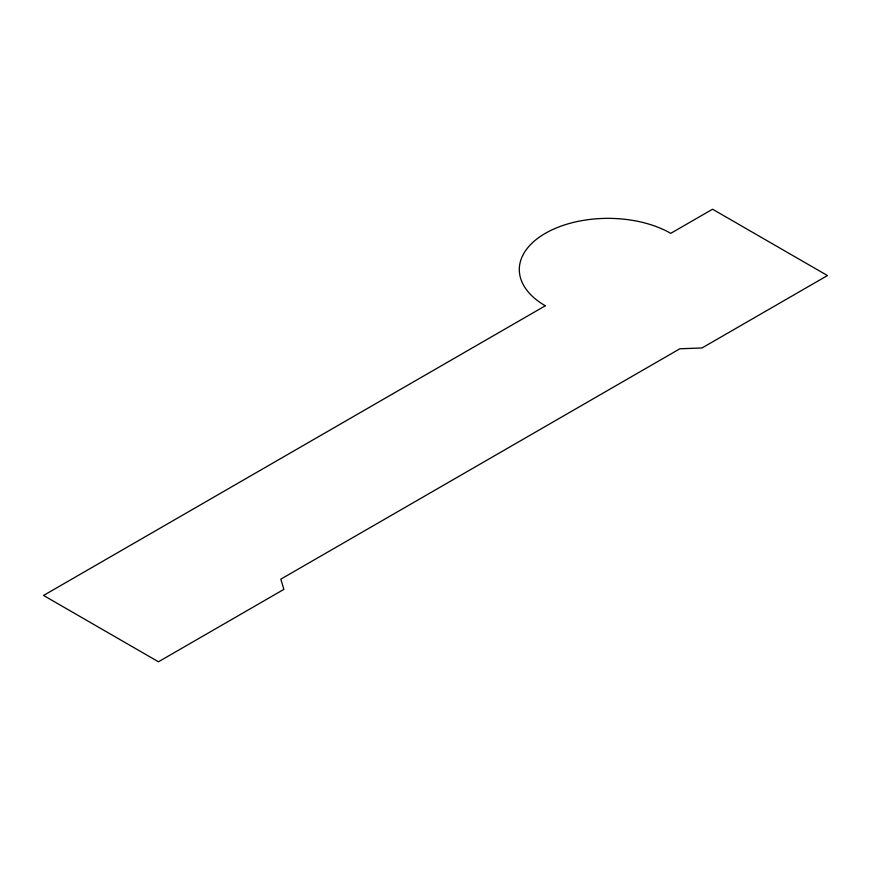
<?xml version="1.0" encoding="UTF-8"?>
<svg xmlns="http://www.w3.org/2000/svg" width="871" height="871" viewBox="0 0 871 871"><rect width="100%" height="100%" fill="white"/><g stroke="black" fill="none" stroke-linecap="round" stroke-linejoin="round"><path stroke-width="1.31" d="M545.3 305.775L43.55 595.448L158.446 661.786L283.892 589.373L280.81 579.171L679.859 348.781L702.015 347.965L827.45 275.552L712.554 209.214L670.735 233.352A88.7 51.204 0 0 0 545.3 233.352A88.7 51.204 0 0 0 545.3 305.775"/></g></svg>
